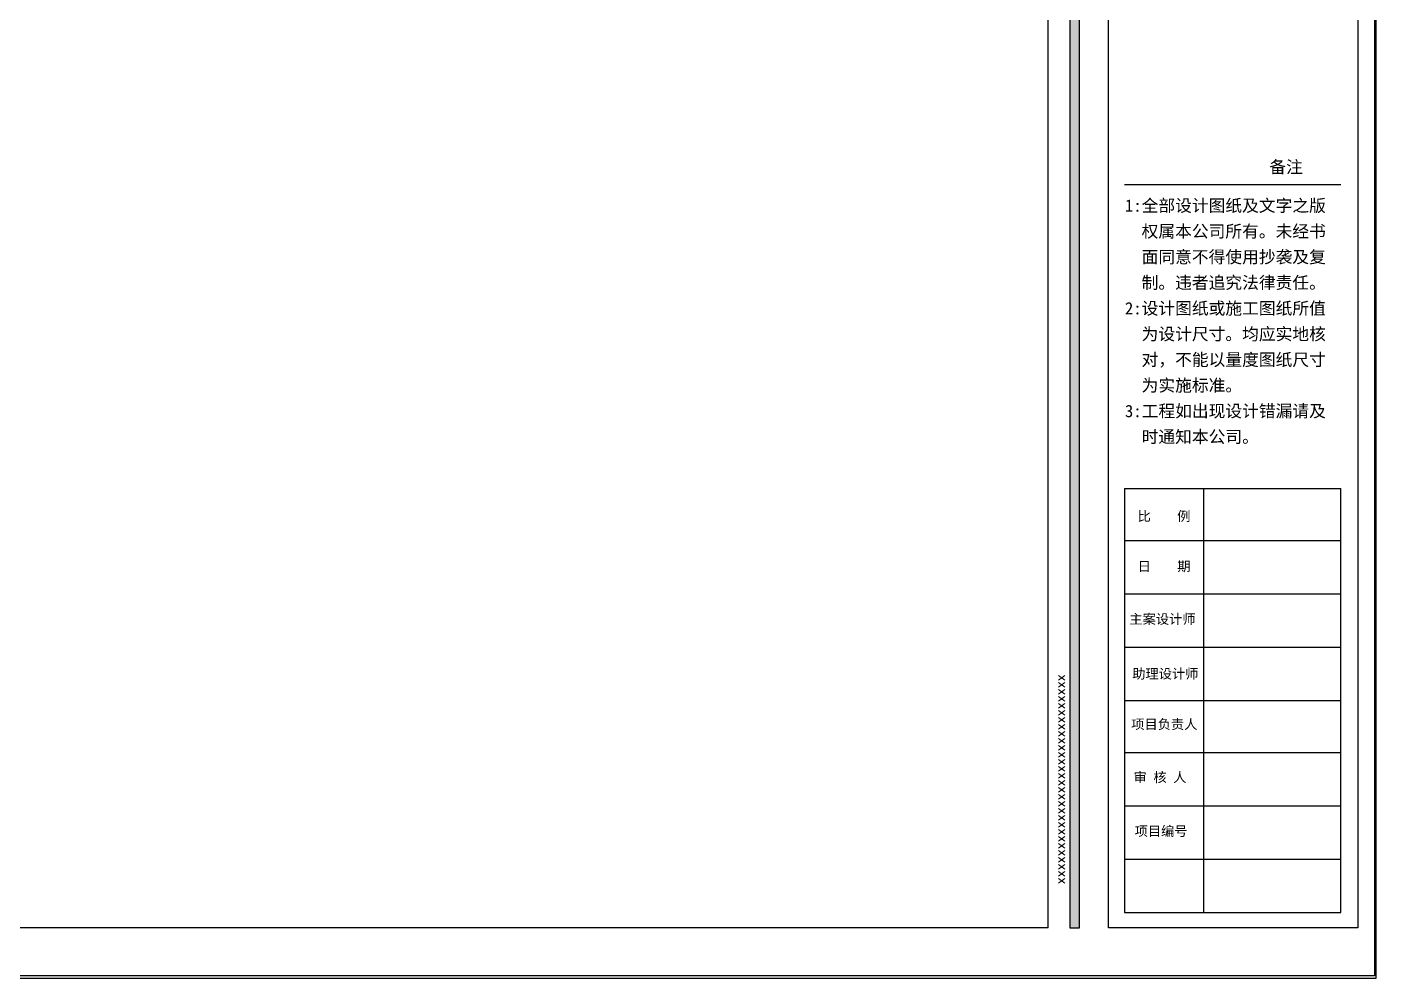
# Model space of a CAD drawing. Extents: x -9450 to 9450, y -6683 to 6682.
# Drawn here: x 0 to 9450, y -6683 to -15 of the extents above; entities that cross this region are included whole.
import ezdxf

# ---------------------------------------------------------------- set-up
doc = ezdxf.new("R2010")
doc.units = 0
doc.header["$MEASUREMENT"] = 0
doc.styles.get("Standard").update_dxf_attribs({"font": 'simplex.shx'})

# ---------------------------------------------------------------- blocks, each defined once
blk = doc.blocks.new('eet')
at = {"lineweight": 30}
for p, q in [((9438.5, 6666.5), (9438.5, -6666.5)), ((9450, -6682.5), (9450, 6682.5)), ((7154.4, -6329.3), (7154.4, 6329.3)), ((7305.6, 6329.8), (7305.6, -6329.8)), ((7373.5, -6329.8), (7373.5, 6329.8)), ((7575.5, -6329.8), (7575.5, 6329.8)), ((9322.9, 6329.8), (9322.9, -6329.8)), ((7687.8, -1119.4), (9204.6, -1119.4)), ((7687.8, -3251.3), (9204.6, -3251.3)), ((7687.8, -3251.3), (7687.8, -6222)), ((8242.1, -3251.3), (8242.1, -6222)), ((9204.6, -6222), (9204.6, -3251.3)), ((7687.8, -3615.8), (9204.6, -3615.8)), ((7687.8, -3989.4), (9204.6, -3989.4)), ((7687.8, -4363), (9204.6, -4363)), ((7687.8, -4736.6), (9204.6, -4736.6)), ((7687.8, -5101.2), (9204.6, -5101.2)), ((7687.8, -5474.8), (9204.6, -5474.8)), ((7687.8, -5848.4), (9204.6, -5848.4)), ((7687.8, -6222), (9204.6, -6222)), ((7154.4, -6329.8), (-9101.9, -6329.8)), ((7153.9, -6329.8), (-9101.9, -6329.8)), ((7305.6, -6329.8), (7373.5, -6329.8)), ((9322.9, -6329.8), (7575.5, -6329.8)), ((-9450, -6682.5), (9450, -6682.5)), ((9438.5, -6666.5), (-9438.5, -6666.5)), ((9438.5, -6666.5), (-9438.5, -6666.5))]:
    blk.add_line(p, q, dxfattribs=at)
at = {"color": 7, "lineweight": 30}
for p, q in [((9438.5, 6666.5), (9438.5, -6666.5)), ((9438.5, -6666.5), (-9438.5, -6666.5))]:
    blk.add_line(p, q, dxfattribs=at)
blk.add_line((7153.9, -6329.8), (7154.4, -6329.3))
at = {"lineweight": 30}
blk.add_solid([(7305.6, -6329.8), (7373.5, -6329.8), (7305.6, 6666.5), (7373.5, 6666.5)], dxfattribs=at)
at = {"ltscale": 150}
blk.add_text('xxxxxxxxxxxxxxxxxxxxxxxxxxxxxx', height=67.338, rotation=90, dxfattribs=at).set_placement((7270.8, -6025.2))
at = {"attachment_point": 1}
for s, width, gutter_width, insert, char_height in [('{\\fSimSun|b0|i0|c134|p2;备注}', 528.235, 500, (8702.6, -953.6), 86), ('{\\fSimSun|b0|i0|c134|p2;比    例}', 402.218, 500, (7779.9, -3410.5), 68), ('{\\fSimSun|b0|i0|c134|p2;日    期}', 419.617, 500, (7779.9, -3762.1), 68), ('{\\fSimSun|b0|i0|c134|p2;主案设计师}', 750.741, 500, (7722.2, -4131.7), 68), ('{\\fSimSun|b0|i0|c134|p2;助理设计师}', 533.622, 500, (7742.3, -4515), 68), ('{\\fSimSun|b0|i0|c134|p2;项目负责人}', 478.797, 340, (7735, -4869.3), 68), ('{\\fSimSun|b0|i0|c134|p2;审 核 人}', 475.28, 340, (7751.5, -5241.1), 68), ('{\\fSimSun|b0|i0|c134|p2;项目编号}', 412.199, 340, (7758.7, -5618.3), 68)]:
    blk.add_mtext_dynamic_manual_height_columns(s, width=width, gutter_width=gutter_width, heights=[0], dxfattribs=dict(at, insert=insert, char_height=char_height))
at = {"insert": (7691.1, -1224.3), "char_height": 86, "attachment_point": 1, "line_spacing_factor": 1.255814}
blk.add_mtext_dynamic_manual_height_columns('{\\fSimSun|b0|i0|c134|p2;1:全部设计图纸及文字之版\\P  权属本公司所有。未经书\\P  面同意不得使用抄袭及复\\P  制。违者追究法律责任。\\P2:设计图纸或施工图纸所值\\P  为设计尺寸。均应实地核\\P  对，不能以量度图纸尺寸\\P  为实施标准。\\P3:工程如出现设计错漏请及\\P  时通知本公司。}', width=1719.157, gutter_width=500, heights=[0], dxfattribs=at)

msp = doc.modelspace()

# ---------------------------------------------------------------- block references
msp.add_blockref('eet', (0, 0))

doc.saveas('drawing.dxf')
